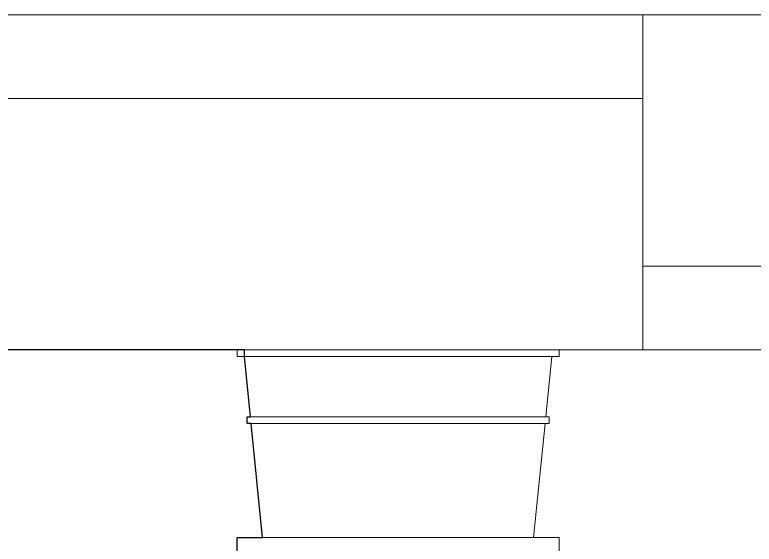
# Model space of a CAD drawing. Header units: millimetres. Extents: x -667 to -468, y -723 to -475.
# Drawn here: x -648.106 to -647.223, y -487.777 to -487.145 of the extents above; entities that cross this region are included whole.
import ezdxf

# ---------------------------------------------------------------- set-up
doc = ezdxf.new("R2010")
doc.units = ezdxf.units.MM
doc.layers.get('0').update_dxf_attribs({"lineweight": 9})
doc.layers.add('dinding', color=36, linetype='Continuous', lineweight=9)

msp = doc.modelspace()

# ---------------------------------------------------------------- linework, layer by layer
at = {"lineweight": 30}
msp.add_lwpolyline([(-647.84034, -487.78493), (-647.84034, -487.76893), (-647.80994, -487.76893), (-647.82354, -487.63293), (-647.82834, -487.63293), (-647.82834, -487.62493), (-647.82434, -487.62493), (-647.83154, -487.55293), (-647.83154, -487.54493), (-649.84034, -487.54493)], dxfattribs=at)
at = {"layer": 'dinding'}
for p, q in [((-648.27234, -487.14493), (-647.35624, -487.14493)), ((-647.35624, -487.24493), (-647.35624, -487.14493)), ((-647.35624, -487.14493), (-643.94034, -487.14493)), ((-650.14829, -487.24493), (-647.35624, -487.24493)), ((-647.35624, -487.44493), (-647.35624, -487.24493)), ((-645.82018, -487.44493), (-647.35624, -487.44493)), ((-647.35624, -487.54493), (-647.35624, -487.44493)), ((-647.84034, -487.54493), (-648.95624, -487.54493)), ((-647.84034, -487.55293), (-647.84034, -487.54493)), ((-647.84034, -487.54493), (-647.45624, -487.54493)), ((-647.45624, -487.55293), (-647.45624, -487.54493)), ((-647.35624, -487.54493), (-647.45624, -487.54493)), ((-647.35624, -487.54493), (-645.79796, -487.54493)), ((-647.83154, -487.55293), (-647.84034, -487.55293)), ((-647.83154, -487.55293), (-647.82434, -487.62493)), ((-647.83154, -487.55293), (-647.46504, -487.55293)), ((-647.46504, -487.55293), (-647.47224, -487.62493)), ((-647.46504, -487.55293), (-647.45624, -487.55293)), ((-647.82834, -487.63293), (-647.82834, -487.62493)), ((-647.82834, -487.62493), (-647.82434, -487.62493)), ((-647.82434, -487.62493), (-647.47224, -487.62493)), ((-647.47224, -487.62493), (-647.46824, -487.62493)), ((-647.46824, -487.63293), (-647.46824, -487.62493)), ((-647.82354, -487.63293), (-647.82834, -487.63293)), ((-647.82354, -487.63293), (-647.80994, -487.76893)), ((-647.82354, -487.63293), (-647.47304, -487.63293)), ((-647.47304, -487.63293), (-647.48664, -487.76893)), ((-647.47304, -487.63293), (-647.46824, -487.63293)), ((-647.84034, -487.78493), (-647.84034, -487.76893)), ((-647.84034, -487.76893), (-647.80994, -487.76893)), ((-647.80994, -487.76893), (-647.48664, -487.76893)), ((-647.48664, -487.76893), (-647.45624, -487.76893)), ((-647.45624, -487.78493), (-647.45624, -487.76893))]:
    msp.add_line(p, q, dxfattribs=at)

doc.saveas('drawing.dxf')
